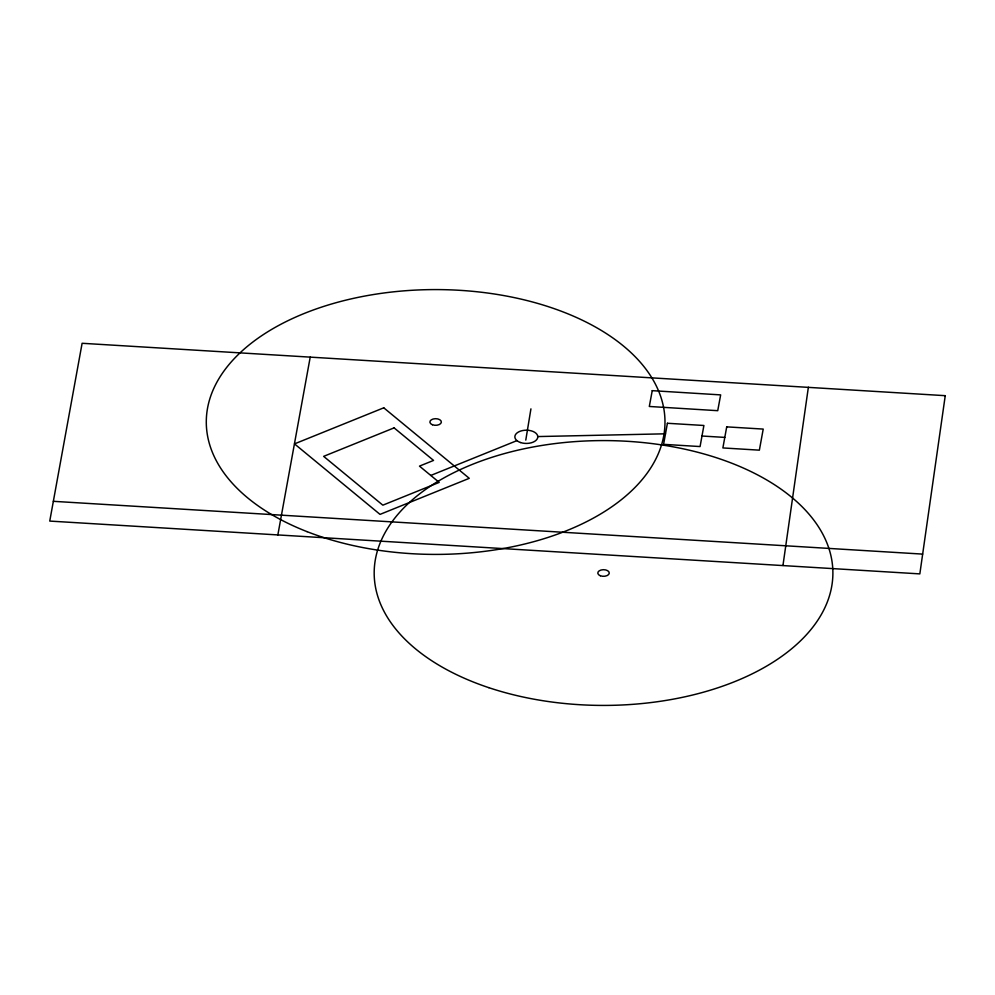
<?xml version="1.0" encoding="UTF-8"?>
<svg xmlns="http://www.w3.org/2000/svg" width="995" height="995" viewBox="0 0 995 995"><rect width="100%" height="100%" fill="white"/><g stroke="black" fill="none" stroke-linecap="round" stroke-linejoin="round"><path stroke-width="1.49" d="M782.965 565.434L808.375 387.217M525.783 440.113L530.932 408.858M277.854 534.924L310.216 357.13M430.785 475.448L516.94 440.623M537.785 436.569L665.493 433.808M701.985 436.021L724.795 437.402M53.344 501.318L922.663 554.103M945.25 395.674L919.84 573.891L49.75 521.081L82.112 343.287L945.25 395.674M667.409 423.273L663.578 444.342L700.07 446.556L703.9 425.487L667.409 423.273M726.711 426.867L722.88 447.937L759.372 450.163L763.215 429.081L726.711 426.867M652.235 390.662L649.312 406.47L717.731 410.686L720.654 394.891L652.235 390.662M383.759 407.813L294.508 443.882L380.028 514.39L469.267 478.321L383.759 407.813M394.095 427.875L323.636 456.357L382.839 505.174L439.205 482.388L419.467 466.12L433.559 460.424L394.095 427.875M520.596 442.551A11.467 6.617 0 0 0 537.797 436.817A11.467 6.617 0 0 0 520.596 431.084A11.467 6.617 0 0 0 520.596 442.551M307.069 531.653A229.36 132.422 0 0 0 664.399 431.444A229.36 132.422 0 0 0 335.414 302.89A229.36 132.422 0 0 0 307.069 531.653M432.415 424.741A5.734 3.308 0 0 0 441.345 422.228A5.734 3.308 0 0 0 433.123 419.019A5.734 3.308 0 0 0 432.415 424.741M488.856 687.682A229.36 132.422 0 0 0 832.89 573.008A229.36 132.422 0 0 0 488.856 458.322A229.36 132.422 0 0 0 488.856 687.682M600.321 575.744A5.734 3.308 0 0 0 609.251 573.244A5.734 3.308 0 0 0 601.03 570.023A5.734 3.308 0 0 0 600.321 575.744"/></g></svg>
